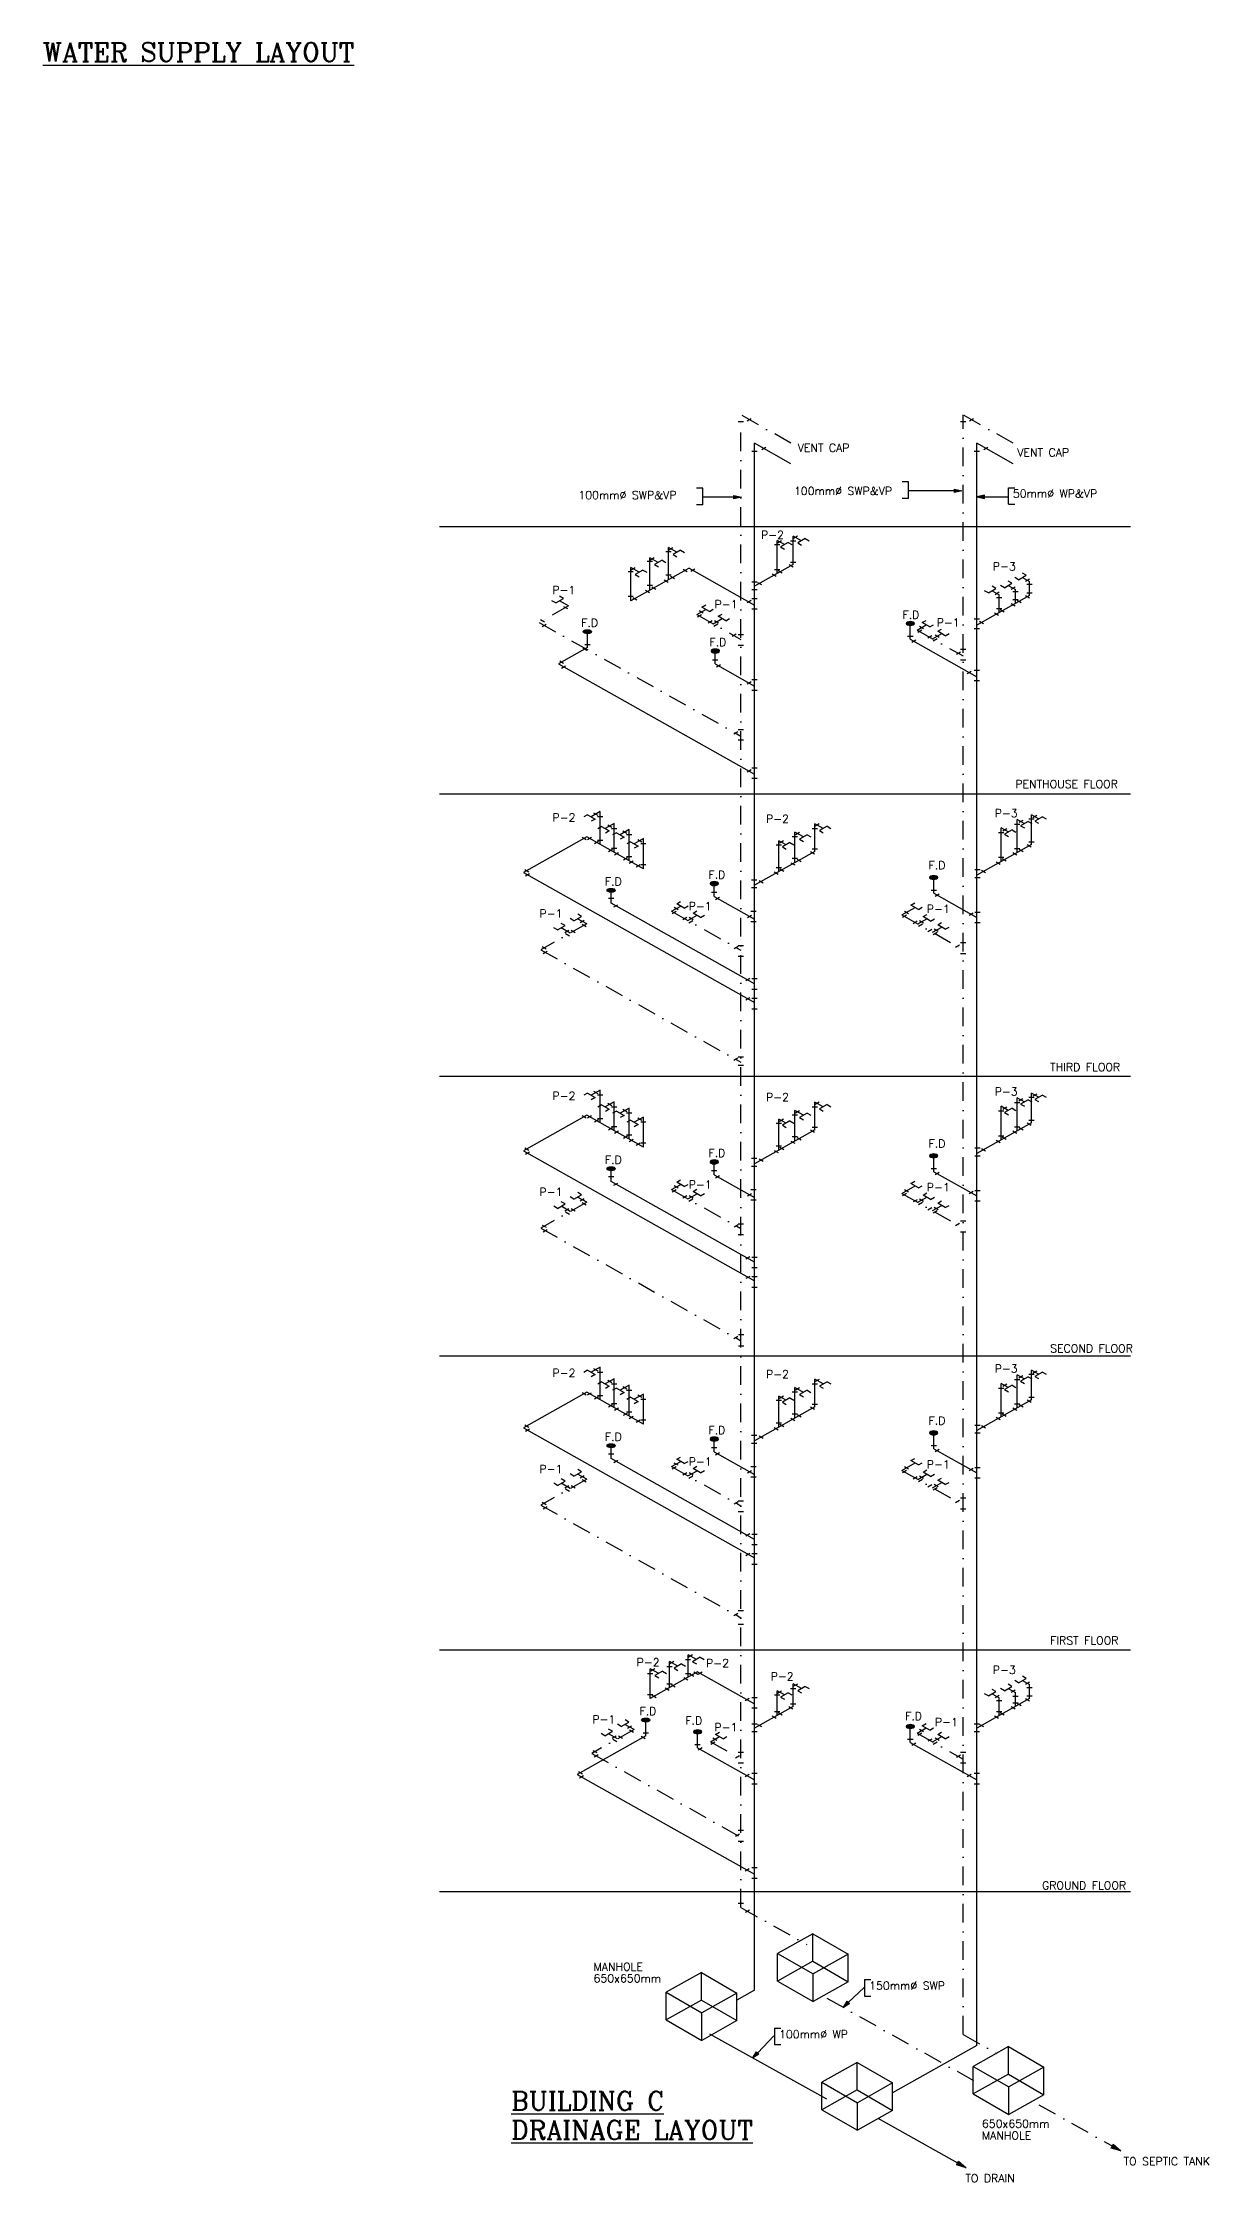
# Model space of a CAD drawing. Extents: x 3065113 to 6433189, y 628544 to 1322066.
# Drawn here: x 3101914 to 3123906, y 642687 to 682797 of the extents above; entities that cross this region are included whole.
import ezdxf

# ---------------------------------------------------------------- set-up
doc = ezdxf.new("R2010")
doc.units = 0
doc.header["$LTSCALE"] = 700
doc.header["$MEASUREMENT"] = 0
doc.linetypes.add('DASHDOT', pattern=[1, 0.5, -0.25, 0, -0.25])
for name, color, linetype in [('DRAINGE', 6, 'CONTINUOUS'), ('W-SUPPLY', 4, 'DASHDOT'), ('WAT-TXT', 8, 'CONTINUOUS')]:
    doc.layers.add(name, color=color, linetype=linetype)
doc.styles.add('ROMANC', font='ROMANC', dxfattribs={"height": 0.2})

msp = doc.modelspace()

# ---------------------------------------------------------------- hatches: boundary and pattern name
at = {"layer": 'DRAINGE'}
h = msp.add_hatch(dxfattribs=at)
h.set_pattern_fill('ANSI32', color=256, scale=70, style=0)
h.set_pattern_definition([(135, (5298738.682, 193627.58), (18.561553, 18.561553), []), (135, (5298726.308, 193627.58), (18.561553, 18.561553), [])])
edge = h.paths.add_edge_path()
edge.add_ellipse((3118173, 671910), major_axis=(-77, 0), ratio=0.473513, start_angle=0, end_angle=360, ccw=False)
h = msp.add_hatch(dxfattribs=at)
h.set_pattern_fill('ANSI32', color=256, scale=70, style=0)
h.set_pattern_definition([(45, (931555.263, 193474.01), (-18.561553, 18.561553), []), (45, (931567.637, 193474.01), (-18.561553, 18.561553), [])])
edge = h.paths.add_edge_path()
edge.add_ellipse((3112121, 671757), major_axis=(77, 0), ratio=0.473513, start_angle=0, end_angle=360)
h = msp.add_hatch(dxfattribs=at)
h.set_pattern_fill('ANSI32', color=256, scale=70, style=0)
h.set_pattern_definition([(135, (5295082.577, 193111.514), (18.561553, 18.561553), []), (135, (5295070.202, 193111.514), (18.561553, 18.561553), [])])
edge = h.paths.add_edge_path()
edge.add_ellipse((3114517, 671394), major_axis=(-77, 0), ratio=0.473513, start_angle=0, end_angle=360, ccw=False)
h = msp.add_hatch(dxfattribs=at)
h.set_pattern_fill('ANSI32', color=256, scale=70, style=0)
h.set_pattern_definition([(135, (5295063.9, 188751.528), (18.561553, 18.561553), []), (135, (5295051.525, 188751.528), (18.561553, 18.561553), [])])
edge = h.paths.add_edge_path()
edge.add_ellipse((3114498, 667034), major_axis=(-77, 0), ratio=0.473513, start_angle=0, end_angle=360, ccw=False)
h = msp.add_hatch(dxfattribs=at)
h.set_pattern_fill('ANSI32', color=256, scale=70, style=0)
h.set_pattern_definition([(135, (5299176.803, 188865.527), (18.561553, 18.561553), []), (135, (5299164.43, 188865.527), (18.561553, 18.561553), [])])
edge = h.paths.add_edge_path()
edge.add_ellipse((3118611, 667148), major_axis=(-77, 0), ratio=0.473513, start_angle=0, end_angle=360, ccw=False)
h = msp.add_hatch(dxfattribs=at)
h.set_pattern_fill('ANSI32', color=256, scale=70, style=0)
h.set_pattern_definition([(45, (931999.478, 188625.137), (-18.561553, 18.561553), []), (45, (932011.852, 188625.137), (-18.561553, 18.561553), [])])
edge = h.paths.add_edge_path()
edge.add_ellipse((3112565, 666908), major_axis=(77, 0), ratio=0.473513, start_angle=0, end_angle=360)
h = msp.add_hatch(dxfattribs=at)
h.set_pattern_fill('ANSI32', color=256, scale=70, style=0)
h.set_pattern_definition([(135, (5295063.9, 183532.74), (18.561553, 18.561553), []), (135, (5295051.525, 183532.74), (18.561553, 18.561553), [])])
edge = h.paths.add_edge_path()
edge.add_ellipse((3114498, 661815), major_axis=(-77, 0), ratio=0.473513, start_angle=0, end_angle=360, ccw=False)
h = msp.add_hatch(dxfattribs=at)
h.set_pattern_fill('ANSI32', color=256, scale=70, style=0)
h.set_pattern_definition([(135, (5299176.803, 183646.74), (18.561553, 18.561553), []), (135, (5299164.43, 183646.74), (18.561553, 18.561553), [])])
edge = h.paths.add_edge_path()
edge.add_ellipse((3118611, 661929), major_axis=(-77, 0), ratio=0.473513, start_angle=0, end_angle=360, ccw=False)
h = msp.add_hatch(dxfattribs=at)
h.set_pattern_fill('ANSI32', color=256, scale=70, style=0)
h.set_pattern_definition([(45, (931999.478, 183406.35), (-18.561553, 18.561553), []), (45, (932011.852, 183406.35), (-18.561553, 18.561553), [])])
edge = h.paths.add_edge_path()
edge.add_ellipse((3112565, 661689), major_axis=(77, 0), ratio=0.473513, start_angle=0, end_angle=360)
h = msp.add_hatch(dxfattribs=at)
h.set_pattern_fill('ANSI32', color=256, scale=70, style=0)
h.set_pattern_definition([(135, (5295063.9, 178338.57), (18.561553, 18.561553), []), (135, (5295051.525, 178338.57), (18.561553, 18.561553), [])])
edge = h.paths.add_edge_path()
edge.add_ellipse((3114498, 656621), major_axis=(-77, 0), ratio=0.473513, start_angle=0, end_angle=360, ccw=False)
h = msp.add_hatch(dxfattribs=at)
h.set_pattern_fill('ANSI32', color=256, scale=70, style=0)
h.set_pattern_definition([(135, (5299176.803, 178452.57), (18.561553, 18.561553), []), (135, (5299164.43, 178452.57), (18.561553, 18.561553), [])])
edge = h.paths.add_edge_path()
edge.add_ellipse((3118611, 656735), major_axis=(-77, 0), ratio=0.473513, start_angle=0, end_angle=360, ccw=False)
h = msp.add_hatch(dxfattribs=at)
h.set_pattern_fill('ANSI32', color=256, scale=70, style=0)
h.set_pattern_definition([(45, (931999.478, 178212.18), (-18.561553, 18.561553), []), (45, (932011.852, 178212.18), (-18.561553, 18.561553), [])])
edge = h.paths.add_edge_path()
edge.add_ellipse((3112565, 656495), major_axis=(77, 0), ratio=0.473513, start_angle=0, end_angle=360)
h = msp.add_hatch(dxfattribs=at)
h.set_pattern_fill('ANSI32', color=256, scale=70, style=0)
h.set_pattern_definition([(45, (932648.46, 173069.523), (-18.561553, 18.561553), []), (45, (932660.834, 173069.523), (-18.561553, 18.561553), [])])
edge = h.paths.add_edge_path()
edge.add_ellipse((3113214, 651352), major_axis=(77, 0), ratio=0.473513, start_angle=0, end_angle=360)
h = msp.add_hatch(dxfattribs=at)
h.set_pattern_fill('ANSI32', color=256, scale=70, style=0)
h.set_pattern_definition([(135, (5294752.464, 172847.357), (18.561553, 18.561553), []), (135, (5294740.09, 172847.357), (18.561553, 18.561553), [])])
edge = h.paths.add_edge_path()
edge.add_ellipse((3114187, 651130), major_axis=(-77, 0), ratio=0.473513, start_angle=0, end_angle=360, ccw=False)
h = msp.add_hatch(dxfattribs=at)
h.set_pattern_fill('ANSI32', color=256, scale=70, style=0)
h.set_pattern_definition([(135, (5298738.682, 172947.405), (18.561553, 18.561553), []), (135, (5298726.308, 172947.405), (18.561553, 18.561553), [])])
edge = h.paths.add_edge_path()
edge.add_ellipse((3118173, 651230), major_axis=(-77, 0), ratio=0.473513, start_angle=0, end_angle=360, ccw=False)

# ---------------------------------------------------------------- linework, layer by layer
for p, q in [((3115205, 675142), (3115304, 675142)), ((3115254, 646285), (3115254, 675289)), ((3115936, 674906), (3115254, 675289)), ((3115387, 675170), (3115462, 675213)), ((3119369, 675142), (3119468, 675142)), ((3119418, 645251), (3119418, 675289)), ((3120100, 674906), (3119418, 675289)), ((3119551, 675170), (3119626, 675213)), ((3115812, 673389), (3115677, 673464)), ((3115677, 672847), (3115677, 673464)), ((3115761, 673460), (3115686, 673417)), ((3115927, 673462), (3116027, 673462)), ((3116134, 673462), (3115977, 673550)), ((3115977, 673015), (3115977, 673550)), ((3116059, 673547), (3115984, 673504)), ((3116205, 673503), (3116063, 673421)), ((3116205, 673503), (3116277, 673461)), ((3113342, 673070), (3113243, 673070)), ((3113450, 673054), (3113292, 673142)), ((3113292, 672536), (3113292, 673142)), ((3113374, 673139), (3113299, 673096)), ((3113520, 673095), (3113379, 673013)), ((3113520, 673095), (3113592, 673053)), ((3113690, 673252), (3113590, 673252)), ((3113797, 673244), (3113640, 673332)), ((3113640, 672731), (3113640, 673332)), ((3113722, 673329), (3113647, 673285)), ((3113868, 673285), (3113726, 673203)), ((3113726, 673203), (3113798, 673161)), ((3113868, 673285), (3113940, 673243)), ((3115627, 673388), (3115727, 673388)), ((3115883, 673430), (3115741, 673348)), ((3115741, 673348), (3115813, 673306)), ((3115883, 673430), (3115955, 673388)), ((3115927, 673061), (3116027, 673061)), ((3116063, 673421), (3116135, 673379)), ((3112981, 672881), (3112882, 672881)), ((3113089, 672869), (3112932, 672958)), ((3112932, 672333), (3112932, 672958)), ((3114025, 672948), (3112932, 672333)), ((3113013, 672954), (3112939, 672911)), ((3113160, 672910), (3113018, 672828)), ((3113018, 672828), (3113090, 672787)), ((3113160, 672910), (3113232, 672869)), ((3113379, 673013), (3113451, 672971)), ((3113558, 672728), (3113633, 672685)), ((3113690, 672815), (3113590, 672815)), ((3113678, 672795), (3113752, 672752)), ((3113916, 672930), (3113991, 672886)), ((3114025, 672948), (3115254, 672256)), ((3114135, 672929), (3114060, 672886)), ((3115205, 672693), (3115304, 672693)), ((3115977, 673015), (3115254, 672608)), ((3115308, 672681), (3115383, 672638)), ((3115586, 672839), (3115660, 672796)), ((3115627, 672923), (3115727, 672923)), ((3115695, 672901), (3115769, 672858)), ((3115899, 673014), (3115974, 672971)), ((3119935, 672581), (3120077, 672663)), ((3120077, 672663), (3120005, 672704)), ((3120203, 672731), (3120131, 672773)), ((3120203, 672731), (3120345, 672813)), ((3120345, 672813), (3120273, 672855)), ((3120274, 672772), (3120408, 672697)), ((3120404, 672742), (3120329, 672699)), ((3120408, 672436), (3120408, 672697)), ((3112981, 672418), (3112882, 672418)), ((3112969, 672397), (3113044, 672353)), ((3113210, 672532), (3113285, 672489)), ((3113342, 672624), (3113243, 672624)), ((3113330, 672600), (3113405, 672556)), ((3115114, 672301), (3115189, 672344)), ((3115304, 672372), (3115204, 672372)), ((3115205, 672545), (3115304, 672545)), ((3120408, 672436), (3119418, 671878)), ((3119636, 672483), (3119564, 672525)), ((3119636, 672483), (3119778, 672565)), ((3119778, 672565), (3119706, 672607)), ((3119707, 672524), (3119841, 672448)), ((3119836, 672494), (3119762, 672450)), ((3119791, 672396), (3119891, 672396)), ((3119841, 672117), (3119841, 672448)), ((3119935, 672581), (3119863, 672622)), ((3120006, 672622), (3120141, 672546)), ((3120136, 672591), (3120062, 672548)), ((3120062, 672285), (3120136, 672242)), ((3120091, 672508), (3120191, 672508)), ((3120091, 672357), (3120191, 672357)), ((3120141, 672285), (3120141, 672546)), ((3120178, 672348), (3120252, 672305)), ((3120329, 672436), (3120404, 672392)), ((3120359, 672644), (3120458, 672644)), ((3120359, 672485), (3120458, 672485)), ((3115304, 672176), (3115204, 672176)), ((3118173, 671613), (3118173, 671874)), ((3119369, 672000), (3119468, 672000)), ((3119472, 671951), (3119547, 671908)), ((3119750, 672109), (3119824, 672066)), ((3119791, 672193), (3119891, 672193)), ((3119859, 672171), (3119933, 672128)), ((3112121, 671459), (3111576, 671153)), ((3112037, 671455), (3112111, 671411)), ((3112071, 671513), (3112171, 671513)), ((3112121, 671459), (3112121, 671720)), ((3118223, 671667), (3118123, 671667)), ((3118173, 671613), (3119418, 670912)), ((3118275, 671598), (3118200, 671555)), ((3119369, 671815), (3119468, 671815)), ((3111576, 671153), (3115254, 669083)), ((3111601, 671209), (3111675, 671166)), ((3111638, 671075), (3111713, 671118)), ((3114566, 671225), (3114467, 671225)), ((3114517, 671151), (3114517, 671358)), ((3114517, 671151), (3115254, 670736)), ((3114538, 671097), (3114613, 671140)), ((3115114, 670781), (3115189, 670824)), ((3115304, 670852), (3115204, 670852)), ((3115304, 670656), (3115204, 670656)), ((3119316, 671012), (3119241, 670969)), ((3119468, 671028), (3119368, 671028)), ((3119468, 670832), (3119368, 670832)), ((3115114, 669127), (3115189, 669170)), ((3115304, 669199), (3115204, 669199)), ((3115304, 669003), (3115204, 669003)), ((3112123, 668324), (3112051, 668283)), ((3112123, 668324), (3112265, 668242)), ((3112361, 668382), (3112190, 668286)), ((3112265, 668242), (3112193, 668201)), ((3112238, 668357), (3112313, 668314)), ((3112311, 668289), (3112410, 668289)), ((3112361, 667767), (3112361, 668382)), ((3120175, 667618), (3120175, 668235)), ((3120309, 668159), (3120175, 668235)), ((3120393, 668246), (3120492, 668246)), ((3120442, 667768), (3120442, 668323)), ((3120577, 668247), (3120442, 668323)), ((3120546, 668307), (3120472, 668264)), ((3120648, 668288), (3120506, 668206)), ((3120648, 668288), (3120720, 668247)), ((3112107, 667910), (3110922, 667243)), ((3112021, 667906), (3112096, 667863)), ((3113169, 667313), (3112107, 667910)), ((3112123, 667859), (3112197, 667902)), ((3112311, 667846), (3112410, 667846)), ((3112387, 668103), (3112315, 668062)), ((3112387, 668103), (3112529, 668022)), ((3112625, 668161), (3112454, 668065)), ((3112529, 668022), (3112457, 667980)), ((3112502, 668136), (3112577, 668093)), ((3112575, 668068), (3112674, 668068)), ((3112666, 667987), (3112594, 667946)), ((3112625, 667619), (3112625, 668161)), ((3112666, 667987), (3112808, 667905)), ((3112904, 668045), (3112734, 667949)), ((3112808, 667905), (3112736, 667864)), ((3112782, 668020), (3112857, 667977)), ((3112855, 667952), (3112954, 667952)), ((3112904, 667461), (3112904, 668045)), ((3113169, 667876), (3112998, 667779)), ((3113066, 667861), (3113141, 667818)), ((3113169, 667313), (3113169, 667876)), ((3115845, 667762), (3115711, 667838)), ((3115711, 667258), (3115711, 667838)), ((3115794, 667834), (3115720, 667791)), ((3115961, 667916), (3116060, 667916)), ((3116168, 667908), (3116011, 667996)), ((3116011, 667427), (3116011, 667996)), ((3116093, 667993), (3116018, 667950)), ((3116239, 667949), (3116097, 667867)), ((3116097, 667867), (3116169, 667825)), ((3116239, 667949), (3116311, 667907)), ((3116334, 668068), (3116433, 668068)), ((3116541, 668067), (3116384, 668156)), ((3116384, 667637), (3116384, 668156)), ((3116466, 668152), (3116391, 668109)), ((3116612, 668108), (3116470, 668026)), ((3116470, 668026), (3116542, 667985)), ((3116612, 668108), (3116684, 668067)), ((3119825, 667989), (3119925, 667989)), ((3119875, 667449), (3119875, 668077)), ((3120009, 668001), (3119875, 668077)), ((3119979, 668061), (3119904, 668017)), ((3120080, 668042), (3119939, 667960)), ((3119939, 667960), (3120010, 667918)), ((3120080, 668042), (3120152, 668000)), ((3120125, 668150), (3120224, 668150)), ((3120279, 668219), (3120204, 668176)), ((3120380, 668200), (3120238, 668118)), ((3120238, 668118), (3120310, 668077)), ((3120380, 668200), (3120452, 668159)), ((3120506, 668206), (3120578, 668165)), ((3112251, 667786), (3112326, 667829)), ((3112517, 667637), (3112591, 667680)), ((3112575, 667697), (3112674, 667697)), ((3112627, 667575), (3112702, 667618)), ((3112800, 667478), (3112875, 667521)), ((3112855, 667540), (3112954, 667540)), ((3112931, 667818), (3112859, 667777)), ((3112904, 667419), (3112979, 667462)), ((3112931, 667818), (3113072, 667736)), ((3113072, 667736), (3113000, 667695)), ((3113119, 667783), (3113218, 667783)), ((3116384, 667637), (3115254, 667001)), ((3115661, 667762), (3115761, 667762)), ((3115916, 667803), (3115775, 667721)), ((3115775, 667721), (3115846, 667680)), ((3115916, 667803), (3115988, 667762)), ((3115961, 667508), (3116060, 667508)), ((3116051, 667492), (3116125, 667449)), ((3116304, 667636), (3116379, 667593)), ((3116334, 667685), (3116433, 667685)), ((3120442, 667768), (3119418, 667192)), ((3119783, 667442), (3119858, 667399)), ((3119825, 667526), (3119925, 667526)), ((3119892, 667503), (3119967, 667460)), ((3120095, 667618), (3120170, 667574)), ((3120125, 667690), (3120224, 667690)), ((3120211, 667681), (3120286, 667638)), ((3120363, 667768), (3120438, 667725)), ((3120393, 667817), (3120492, 667817)), ((3110922, 667243), (3115254, 664805)), ((3110945, 667299), (3111020, 667255)), ((3110960, 667179), (3111035, 667222)), ((3113032, 667347), (3113107, 667390)), ((3113119, 667391), (3113218, 667391)), ((3115198, 667105), (3115297, 667105)), ((3115342, 667093), (3115417, 667050)), ((3115619, 667251), (3115694, 667208)), ((3115661, 667335), (3115761, 667335)), ((3115728, 667312), (3115803, 667269)), ((3115933, 667425), (3116007, 667382)), ((3118611, 666851), (3118611, 667112)), ((3119380, 667296), (3119479, 667296)), ((3119380, 667148), (3119479, 667148)), ((3119506, 667284), (3119581, 667241)), ((3112516, 666758), (3112615, 666758)), ((3112565, 666665), (3112565, 666871)), ((3115254, 665152), (3112565, 666665)), ((3112613, 666595), (3112688, 666638)), ((3114548, 666865), (3114448, 666865)), ((3114498, 666791), (3114498, 666998)), ((3114498, 666791), (3115254, 666366)), ((3114519, 666737), (3114594, 666780)), ((3115198, 666957), (3115297, 666957)), ((3118661, 666905), (3118561, 666905)), ((3118611, 666851), (3119418, 666397)), ((3118713, 666836), (3118638, 666793)), ((3115121, 666398), (3115196, 666441)), ((3115285, 666512), (3115186, 666512)), ((3115285, 666316), (3115186, 666316)), ((3119350, 666478), (3119275, 666435)), ((3119482, 666494), (3119382, 666494)), ((3119482, 666298), (3119382, 666298)), ((3115162, 665256), (3115088, 665213)), ((3115304, 665245), (3115204, 665245)), ((3115304, 665049), (3115204, 665049)), ((3115162, 664889), (3115088, 664846)), ((3115304, 664878), (3115204, 664878)), ((3115304, 664682), (3115204, 664682)), ((3112123, 663106), (3112051, 663064)), ((3112123, 663106), (3112265, 663024)), ((3112361, 663163), (3112190, 663067)), ((3112265, 663024), (3112193, 662982)), ((3112238, 663139), (3112313, 663095)), ((3112311, 663071), (3112410, 663071)), ((3112361, 662549), (3112361, 663163)), ((3120393, 663027), (3120492, 663027)), ((3120442, 662549), (3120442, 663104)), ((3120577, 663028), (3120442, 663104)), ((3120546, 663088), (3120472, 663045)), ((3120648, 663069), (3120506, 662987)), ((3120648, 663069), (3120720, 663028)), ((3112107, 662691), (3110922, 662024)), ((3112021, 662687), (3112096, 662644)), ((3113169, 662094), (3112107, 662691)), ((3112123, 662640), (3112197, 662683)), ((3112311, 662627), (3112410, 662627)), ((3112387, 662885), (3112315, 662843)), ((3112387, 662885), (3112529, 662803)), ((3112625, 662942), (3112454, 662846)), ((3112529, 662803), (3112457, 662761)), ((3112502, 662918), (3112577, 662874)), ((3112575, 662850), (3112674, 662850)), ((3112666, 662769), (3112594, 662727)), ((3112625, 662400), (3112625, 662942)), ((3112666, 662769), (3112808, 662687)), ((3112904, 662826), (3112734, 662730)), ((3112808, 662687), (3112736, 662645)), ((3112782, 662802), (3112857, 662758)), ((3112855, 662734), (3112954, 662734)), ((3112904, 662243), (3112904, 662826)), ((3113169, 662657), (3112998, 662561)), ((3113066, 662642), (3113141, 662599)), ((3113169, 662094), (3113169, 662657)), ((3115845, 662543), (3115711, 662619)), ((3115711, 662039), (3115711, 662619)), ((3115961, 662698), (3116060, 662698)), ((3116168, 662689), (3116011, 662778)), ((3116011, 662208), (3116011, 662778)), ((3116093, 662774), (3116018, 662731)), ((3116239, 662730), (3116097, 662648)), ((3116097, 662648), (3116169, 662607)), ((3116239, 662730), (3116311, 662689)), ((3116334, 662849), (3116433, 662849)), ((3116541, 662849), (3116384, 662937)), ((3116384, 662418), (3116384, 662937)), ((3116466, 662934), (3116391, 662891)), ((3116612, 662890), (3116470, 662808)), ((3116470, 662808), (3116542, 662766)), ((3116612, 662890), (3116684, 662848)), ((3119825, 662770), (3119925, 662770)), ((3119875, 662230), (3119875, 662858)), ((3120009, 662782), (3119875, 662858)), ((3119979, 662842), (3119904, 662799)), ((3120080, 662823), (3119939, 662741)), ((3119939, 662741), (3120010, 662699)), ((3120080, 662823), (3120152, 662781)), ((3120125, 662931), (3120224, 662931)), ((3120175, 662399), (3120175, 663016)), ((3120309, 662941), (3120175, 663016)), ((3120279, 663000), (3120204, 662957)), ((3120380, 662982), (3120238, 662900)), ((3120238, 662900), (3120310, 662858)), ((3120380, 662982), (3120452, 662940)), ((3120506, 662987), (3120578, 662946)), ((3112251, 662567), (3112326, 662611)), ((3112517, 662418), (3112591, 662461)), ((3112575, 662479), (3112674, 662479)), ((3112627, 662356), (3112702, 662399)), ((3112800, 662259), (3112875, 662302)), ((3112855, 662321), (3112954, 662321)), ((3112931, 662599), (3112859, 662558)), ((3112904, 662200), (3112979, 662243)), ((3112931, 662599), (3113072, 662517)), ((3113072, 662517), (3113000, 662476)), ((3113119, 662564), (3113218, 662564)), ((3116384, 662418), (3115254, 661782)), ((3115661, 662543), (3115761, 662543)), ((3115794, 662615), (3115720, 662572)), ((3115916, 662584), (3115775, 662503)), ((3115775, 662503), (3115846, 662461)), ((3115916, 662584), (3115988, 662543)), ((3115961, 662289), (3116060, 662289)), ((3116051, 662273), (3116125, 662230)), ((3116304, 662418), (3116379, 662375)), ((3116334, 662467), (3116433, 662467)), ((3120442, 662549), (3119418, 661973)), ((3119783, 662223), (3119858, 662180)), ((3119825, 662307), (3119925, 662307)), ((3119892, 662284), (3119967, 662241)), ((3120095, 662399), (3120170, 662356)), ((3120125, 662471), (3120224, 662471)), ((3120211, 662462), (3120286, 662419)), ((3120363, 662549), (3120438, 662506)), ((3120393, 662598), (3120492, 662598)), ((3110922, 662024), (3115254, 659586)), ((3110945, 662080), (3111020, 662037)), ((3110960, 661960), (3111035, 662003)), ((3113032, 662128), (3113107, 662171)), ((3113119, 662172), (3113218, 662172)), ((3115198, 661886), (3115297, 661886)), ((3115342, 661874), (3115417, 661831)), ((3115619, 662032), (3115694, 661989)), ((3115661, 662116), (3115761, 662116)), ((3115728, 662093), (3115803, 662050)), ((3115933, 662207), (3116007, 662164)), ((3118611, 661632), (3118611, 661893)), ((3119380, 662077), (3119479, 662077)), ((3119380, 661929), (3119479, 661929)), ((3119506, 662065), (3119581, 662022)), ((3112516, 661540), (3112615, 661540)), ((3112565, 661446), (3112565, 661653)), ((3115254, 659933), (3112565, 661446)), ((3112613, 661377), (3112688, 661420)), ((3114548, 661646), (3114448, 661646)), ((3114498, 661572), (3114498, 661779)), ((3114498, 661572), (3115254, 661147)), ((3114519, 661518), (3114594, 661561)), ((3115198, 661738), (3115297, 661738)), ((3118661, 661686), (3118561, 661686)), ((3118611, 661632), (3119418, 661178)), ((3118713, 661618), (3118638, 661574)), ((3115121, 661179), (3115196, 661222)), ((3115285, 661294), (3115186, 661294)), ((3115285, 661098), (3115186, 661098)), ((3119350, 661259), (3119275, 661216)), ((3119482, 661275), (3119382, 661275)), ((3119482, 661079), (3119382, 661079)), ((3115162, 660037), (3115088, 659994)), ((3115304, 660026), (3115204, 660026)), ((3115304, 659830), (3115204, 659830)), ((3115162, 659670), (3115088, 659627)), ((3115304, 659659), (3115204, 659659)), ((3115304, 659463), (3115204, 659463)), ((3112123, 657911), (3112051, 657870)), ((3112123, 657911), (3112265, 657830)), ((3112361, 657969), (3112190, 657873)), ((3112265, 657830), (3112193, 657788)), ((3112238, 657944), (3112313, 657901)), ((3112311, 657876), (3112410, 657876)), ((3112361, 657354), (3112361, 657969)), ((3120175, 657205), (3120175, 657822)), ((3120309, 657746), (3120175, 657822)), ((3120279, 657806), (3120204, 657763)), ((3120393, 657833), (3120492, 657833)), ((3120442, 657355), (3120442, 657910)), ((3120577, 657834), (3120442, 657910)), ((3120546, 657894), (3120472, 657851)), ((3120648, 657875), (3120506, 657793)), ((3120648, 657875), (3120720, 657834)), ((3112107, 657497), (3110922, 656830)), ((3112021, 657493), (3112096, 657450)), ((3113169, 656900), (3112107, 657497)), ((3112123, 657446), (3112197, 657489)), ((3112251, 657373), (3112326, 657416)), ((3112311, 657433), (3112410, 657433)), ((3112387, 657690), (3112315, 657649)), ((3112387, 657690), (3112529, 657609)), ((3112625, 657748), (3112454, 657652)), ((3112529, 657609), (3112457, 657567)), ((3112502, 657723), (3112577, 657680)), ((3112575, 657655), (3112674, 657655)), ((3112666, 657574), (3112594, 657533)), ((3112625, 657206), (3112625, 657748)), ((3112666, 657574), (3112808, 657492)), ((3112904, 657632), (3112734, 657536)), ((3112808, 657492), (3112736, 657451)), ((3112782, 657607), (3112857, 657564)), ((3112855, 657539), (3112954, 657539)), ((3112931, 657405), (3112859, 657364)), ((3112904, 657048), (3112904, 657632)), ((3112931, 657405), (3113072, 657323)), ((3113169, 657463), (3112998, 657366)), ((3113066, 657448), (3113141, 657405)), ((3113169, 656900), (3113169, 657463)), ((3115845, 657349), (3115711, 657425)), ((3115711, 656845), (3115711, 657425)), ((3115794, 657421), (3115720, 657378)), ((3115961, 657503), (3116060, 657503)), ((3116168, 657495), (3116011, 657583)), ((3116011, 657014), (3116011, 657583)), ((3116093, 657580), (3116018, 657537)), ((3116239, 657536), (3116097, 657454)), ((3116097, 657454), (3116169, 657412)), ((3116239, 657536), (3116311, 657494)), ((3116334, 657655), (3116433, 657655)), ((3116541, 657654), (3116384, 657743)), ((3116384, 657224), (3116384, 657743)), ((3116466, 657739), (3116391, 657696)), ((3116612, 657695), (3116470, 657614)), ((3116470, 657614), (3116542, 657572)), ((3116612, 657695), (3116684, 657654)), ((3119825, 657576), (3119925, 657576)), ((3119875, 657036), (3119875, 657664)), ((3120009, 657588), (3119875, 657664)), ((3119979, 657648), (3119904, 657604)), ((3120080, 657629), (3119939, 657547)), ((3119939, 657547), (3120010, 657505)), ((3120080, 657629), (3120152, 657587)), ((3120125, 657737), (3120224, 657737)), ((3120380, 657787), (3120238, 657705)), ((3120238, 657705), (3120310, 657664)), ((3120380, 657787), (3120452, 657746)), ((3120393, 657404), (3120492, 657404)), ((3120506, 657793), (3120578, 657752)), ((3112517, 657224), (3112591, 657267)), ((3112575, 657284), (3112674, 657284)), ((3112627, 657162), (3112702, 657205)), ((3112800, 657065), (3112875, 657108)), ((3112855, 657127), (3112954, 657127)), ((3112904, 657006), (3112979, 657049)), ((3113072, 657323), (3113000, 657282)), ((3113119, 657370), (3113218, 657370)), ((3116384, 657224), (3115254, 656588)), ((3115661, 657349), (3115761, 657349)), ((3115916, 657390), (3115775, 657308)), ((3115775, 657308), (3115846, 657267)), ((3115916, 657390), (3115988, 657349)), ((3115933, 657012), (3116007, 656969)), ((3115961, 657095), (3116060, 657095)), ((3116051, 657079), (3116125, 657036)), ((3116304, 657224), (3116379, 657180)), ((3116334, 657273), (3116433, 657273)), ((3120442, 657355), (3119418, 656779)), ((3119783, 657029), (3119858, 656986)), ((3119825, 657113), (3119925, 657113)), ((3119892, 657090), (3119967, 657047)), ((3120095, 657205), (3120170, 657161)), ((3120125, 657277), (3120224, 657277)), ((3120211, 657268), (3120286, 657225)), ((3120363, 657355), (3120438, 657312)), ((3110922, 656830), (3115254, 654392)), ((3110945, 656886), (3111020, 656842)), ((3110960, 656766), (3111035, 656809)), ((3113032, 656934), (3113107, 656977)), ((3113119, 656978), (3113218, 656978)), ((3115198, 656692), (3115297, 656692)), ((3115342, 656680), (3115417, 656637)), ((3115619, 656838), (3115694, 656795)), ((3115661, 656922), (3115761, 656922)), ((3115728, 656899), (3115803, 656856)), ((3118611, 656438), (3118611, 656699)), ((3119380, 656883), (3119479, 656883)), ((3119380, 656735), (3119479, 656735)), ((3119506, 656871), (3119581, 656828)), ((3112516, 656345), (3112615, 656345)), ((3112565, 656252), (3112565, 656458)), ((3115254, 654739), (3112565, 656252)), ((3112613, 656182), (3112688, 656226)), ((3114548, 656452), (3114448, 656452)), ((3114498, 656378), (3114498, 656585)), ((3114498, 656378), (3115254, 655953)), ((3114519, 656324), (3114594, 656367)), ((3115198, 656544), (3115297, 656544)), ((3118661, 656492), (3118561, 656492)), ((3118611, 656438), (3119418, 655984)), ((3118713, 656423), (3118638, 656380)), ((3115121, 655985), (3115196, 656028)), ((3115285, 656099), (3115186, 656099)), ((3115285, 655903), (3115186, 655903)), ((3119350, 656065), (3119275, 656022)), ((3119482, 656081), (3119382, 656081)), ((3119482, 655885), (3119382, 655885)), ((3115162, 654843), (3115088, 654800)), ((3115304, 654832), (3115204, 654832)), ((3115304, 654636), (3115204, 654636)), ((3115162, 654476), (3115088, 654433)), ((3115304, 654465), (3115204, 654465)), ((3115304, 654269), (3115204, 654269)), ((3113250, 652225), (3113350, 652225)), ((3113457, 652225), (3113300, 652313)), ((3113300, 651755), (3113300, 652313)), ((3114187, 652254), (3113300, 651755)), ((3113382, 652310), (3113307, 652267)), ((3113528, 652266), (3113386, 652184)), ((3113528, 652266), (3113600, 652224)), ((3113608, 652355), (3113708, 652355)), ((3113815, 652363), (3113658, 652452)), ((3113658, 651956), (3113658, 652452)), ((3113740, 652448), (3113665, 652405)), ((3113886, 652404), (3113744, 652322)), ((3113744, 652322), (3113816, 652281)), ((3113886, 652404), (3113958, 652363)), ((3113957, 652488), (3114056, 652488)), ((3113957, 652225), (3114056, 652225)), ((3114164, 652487), (3114007, 652576)), ((3114007, 652152), (3114007, 652576)), ((3114088, 652572), (3114014, 652529)), ((3114042, 652215), (3114117, 652172)), ((3114235, 652528), (3114093, 652446)), ((3114093, 652446), (3114165, 652405)), ((3114116, 652257), (3114191, 652214)), ((3114187, 652254), (3115254, 651653)), ((3114274, 652247), (3114199, 652204)), ((3114235, 652528), (3114307, 652487)), ((3113250, 651828), (3113350, 651828)), ((3113336, 651817), (3113410, 651774)), ((3113386, 652184), (3113458, 652142)), ((3113577, 651953), (3113652, 651910)), ((3113608, 652029), (3113708, 652029)), ((3113694, 652019), (3113768, 651976)), ((3113926, 652150), (3114001, 652107)), ((3115627, 651823), (3115727, 651823)), ((3115812, 651823), (3115677, 651899)), ((3115677, 651436), (3115677, 651899)), ((3115761, 651894), (3115686, 651851)), ((3115883, 651864), (3115741, 651782)), ((3115883, 651864), (3115955, 651822)), ((3115927, 651943), (3116027, 651943)), ((3116134, 651942), (3115977, 652031)), ((3115977, 651605), (3115977, 652031)), ((3116059, 652027), (3115984, 651984)), ((3116205, 651983), (3116063, 651901)), ((3116063, 651901), (3116135, 651860)), ((3116205, 651983), (3116277, 651942)), ((3119636, 651803), (3119564, 651844)), ((3119636, 651803), (3119778, 651885)), ((3119778, 651885), (3119706, 651926)), ((3119707, 651844), (3119841, 651768)), ((3119836, 651813), (3119762, 651770)), ((3119935, 651901), (3119863, 651942)), ((3119935, 651901), (3120077, 651983)), ((3120077, 651983), (3120005, 652024)), ((3120006, 651942), (3120141, 651866)), ((3120136, 651911), (3120062, 651868)), ((3120091, 651801), (3120191, 651801)), ((3120203, 652051), (3120131, 652093)), ((3120141, 651605), (3120141, 651866)), ((3120203, 652051), (3120345, 652133)), ((3120345, 652133), (3120273, 652175)), ((3120274, 652092), (3120408, 652016)), ((3120404, 652062), (3120329, 652018)), ((3120359, 651963), (3120458, 651963)), ((3120359, 651804), (3120458, 651804)), ((3120408, 651756), (3120408, 652016)), ((3115152, 651753), (3115077, 651710)), ((3115304, 651769), (3115204, 651769)), ((3115304, 651573), (3115204, 651573)), ((3115977, 651605), (3115254, 651198)), ((3115586, 651429), (3115660, 651386)), ((3115627, 651513), (3115727, 651513)), ((3115695, 651491), (3115769, 651447)), ((3115741, 651782), (3115813, 651740)), ((3115898, 651605), (3115972, 651562)), ((3115927, 651654), (3116027, 651654)), ((3120408, 651756), (3119418, 651198)), ((3119750, 651429), (3119824, 651386)), ((3119791, 651716), (3119891, 651716)), ((3119791, 651513), (3119891, 651513)), ((3119841, 651436), (3119841, 651768)), ((3119859, 651491), (3119933, 651447)), ((3120062, 651605), (3120136, 651562)), ((3120091, 651677), (3120191, 651677)), ((3120178, 651668), (3120252, 651625)), ((3120329, 651755), (3120404, 651712)), ((3113214, 651055), (3111930, 650332)), ((3113130, 651050), (3113205, 651007)), ((3113165, 651109), (3113264, 651109)), ((3113214, 651055), (3113214, 651316)), ((3114187, 650833), (3114187, 651094)), ((3115205, 651283), (3115304, 651283)), ((3115205, 651135), (3115304, 651135)), ((3115308, 651271), (3115383, 651228)), ((3118223, 650987), (3118123, 650987)), ((3118173, 650933), (3118173, 651194)), ((3119369, 651283), (3119468, 651283)), ((3119369, 651135), (3119468, 651135)), ((3119472, 651271), (3119547, 651228)), ((3114236, 650887), (3114137, 650887)), ((3114187, 650833), (3115254, 650232)), ((3114271, 650828), (3114196, 650785)), ((3118173, 650933), (3119418, 650232)), ((3118275, 650918), (3118200, 650875)), ((3111930, 650332), (3115254, 648462)), ((3111956, 650389), (3112030, 650346)), ((3111970, 650267), (3112045, 650311)), ((3115152, 650332), (3115077, 650289)), ((3115304, 650348), (3115204, 650348)), ((3119316, 650332), (3119241, 650289)), ((3119468, 650348), (3119368, 650348)), ((3115304, 650152), (3115204, 650152)), ((3119468, 650152), (3119368, 650152)), ((3115304, 648578), (3115204, 648578)), ((3115152, 648562), (3115077, 648519)), ((3115304, 648382), (3115204, 648382)), ((3115254, 646285), (3114923, 646098)), ((3116610, 644243), (3114417, 645462)), ((3119418, 645251), (3117840, 644363)), ((3119218, 642956), (3117573, 643881))]:
    msp.add_line(p, q, dxfattribs=at)
msp.add_lwpolyline([(3119218, 642956), (3119039, 643010), (3119078, 643080)], close=True, dxfattribs=at)
at = {"layer": 'DRAINGE', "extrusion": (0, 0, -1)}
for centre in [(3118173, 671910), (3114517, 671394), (3114498, 667034), (3118611, 667148), (3114498, 661815), (3118611, 661929), (3114498, 656621), (3118611, 656735), (3114187, 651130), (3118173, 651230)]:
    msp.add_ellipse(centre, major_axis=(-77, 0), ratio=0.473513, dxfattribs=at)
at = {"layer": 'DRAINGE'}
for centre in [(3112121, 671757), (3112565, 666908), (3112565, 661689), (3112565, 656495), (3113214, 651352)]:
    msp.add_ellipse(centre, major_axis=(77, 0), ratio=0.473513, dxfattribs=at)
msp.add_solid([(3119039, 643010), (3119078, 643080), (3119218, 642956)], dxfattribs=at)
at = {"layer": 'W-SUPPLY', "color": 3}
for p, q in [((3114949, 675698), (3115048, 675698)), ((3114998, 647837), (3114998, 675819)), ((3115936, 675292), (3114998, 675819)), ((3115116, 675709), (3115191, 675752)), ((3119113, 675698), (3119212, 675698)), ((3119162, 645455), (3119162, 675819)), ((3120100, 675292), (3119162, 675819)), ((3119280, 675709), (3119355, 675752)), ((3111529, 672296), (3111457, 672337)), ((3111529, 672296), (3111671, 672378)), ((3111767, 672238), (3111596, 672334)), ((3111671, 672378), (3111599, 672419)), ((3114266, 672217), (3114338, 672259)), ((3111767, 672238), (3111215, 671928)), ((3111215, 671928), (3114998, 669799)), ((3111241, 671985), (3111316, 671942)), ((3111275, 671852), (3111349, 671895)), ((3111675, 672231), (3111750, 672188)), ((3114170, 672078), (3114341, 672174)), ((3114170, 672078), (3114998, 671611)), ((3114256, 672073), (3114181, 672030)), ((3114292, 672102), (3114218, 672145)), ((3114408, 672135), (3114266, 672217)), ((3114459, 671959), (3114384, 671916)), ((3114408, 672135), (3114480, 672177)), ((3114476, 671905), (3114647, 672001)), ((3114568, 671898), (3114493, 671855)), ((3114576, 671917), (3114502, 671960)), ((3114572, 672044), (3114644, 672086)), ((3114714, 671962), (3114572, 672044)), ((3114714, 671962), (3114786, 672004)), ((3118299, 671787), (3118470, 671883)), ((3118422, 671811), (3118347, 671854)), ((3118396, 671926), (3118467, 671968)), ((3118537, 671844), (3118396, 671926)), ((3118537, 671844), (3118609, 671886)), ((3114906, 671708), (3114831, 671664)), ((3115047, 671696), (3114948, 671696)), ((3115047, 671500), (3114948, 671500)), ((3118299, 671787), (3119162, 671301)), ((3118386, 671783), (3118311, 671740)), ((3118576, 671676), (3118501, 671633)), ((3118590, 671623), (3118761, 671720)), ((3118676, 671619), (3118601, 671576)), ((3118712, 671648), (3118638, 671691)), ((3118686, 671763), (3118758, 671804)), ((3118828, 671681), (3118686, 671763)), ((3118828, 671681), (3118900, 671723)), ((3119112, 671372), (3119038, 671329)), ((3119212, 671425), (3119112, 671425)), ((3119212, 671220), (3119112, 671220)), ((3114940, 669876), (3114865, 669833)), ((3115048, 669917), (3114948, 669917)), ((3115048, 669721), (3114948, 669721)), ((3113794, 666654), (3113866, 666696)), ((3113936, 666573), (3113794, 666654)), ((3118183, 666629), (3118255, 666671)), ((3118325, 666547), (3118183, 666629)), ((3112107, 666279), (3111246, 665794)), ((3111562, 666164), (3111704, 666246)), ((3111704, 666246), (3111632, 666287)), ((3111869, 666336), (3111797, 666378)), ((3111869, 666336), (3112011, 666418)), ((3112107, 666279), (3111936, 666375)), ((3112011, 666418), (3111939, 666460)), ((3111985, 666304), (3112059, 666347)), ((3112021, 666275), (3112096, 666232)), ((3113698, 666515), (3113869, 666611)), ((3113698, 666515), (3114998, 665783)), ((3113784, 666511), (3113709, 666468)), ((3113820, 666540), (3113746, 666583)), ((3113987, 666397), (3113912, 666354)), ((3113936, 666573), (3114008, 666614)), ((3114005, 666342), (3114176, 666439)), ((3114096, 666335), (3114021, 666292)), ((3114105, 666354), (3114030, 666397)), ((3114101, 666482), (3114173, 666523)), ((3114243, 666400), (3114101, 666482)), ((3114243, 666400), (3114315, 666441)), ((3118014, 666445), (3118261, 666584)), ((3118014, 666445), (3119162, 665798)), ((3118100, 666440), (3118025, 666397)), ((3118136, 666469), (3118061, 666512)), ((3118301, 666326), (3118226, 666282)), ((3118312, 666277), (3118483, 666373)), ((3118398, 666273), (3118323, 666230)), ((3118325, 666547), (3118397, 666589)), ((3118420, 666293), (3118345, 666336)), ((3118412, 666414), (3118484, 666456)), ((3118554, 666332), (3118412, 666414)), ((3118554, 666332), (3118625, 666374)), ((3118686, 666260), (3118758, 666301)), ((3118828, 666178), (3118686, 666260)), ((3111271, 665851), (3111345, 665808)), ((3111562, 666164), (3111490, 666205)), ((3111800, 666106), (3111629, 666203)), ((3111700, 666118), (3111775, 666161)), ((3111709, 666099), (3111784, 666056)), ((3111818, 666161), (3111893, 666118)), ((3114945, 665856), (3114870, 665813)), ((3115048, 665865), (3114948, 665865)), ((3118576, 666173), (3118501, 666130)), ((3118590, 666120), (3118761, 666217)), ((3118676, 666116), (3118601, 666073)), ((3118695, 666137), (3118620, 666180)), ((3118828, 666178), (3118900, 666219)), ((3119096, 665878), (3119022, 665835)), ((3119212, 665922), (3119112, 665922)), ((3111246, 665794), (3114998, 663683)), ((3111293, 665725), (3111368, 665768)), ((3115048, 665669), (3114948, 665669)), ((3119212, 665717), (3119112, 665717)), ((3114940, 663760), (3114865, 663717)), ((3115045, 663778), (3114946, 663778)), ((3115045, 663621), (3114946, 663621)), ((3113794, 661436), (3113866, 661477)), ((3113936, 661354), (3113794, 661436)), ((3118183, 661410), (3118255, 661452)), ((3112107, 661060), (3111246, 660576)), ((3111562, 660945), (3111704, 661027)), ((3111704, 661027), (3111632, 661069)), ((3111869, 661118), (3111797, 661159)), ((3111869, 661118), (3112011, 661200)), ((3112107, 661060), (3111936, 661156)), ((3112011, 661200), (3111939, 661241)), ((3111985, 661085), (3112059, 661128)), ((3112021, 661056), (3112096, 661013)), ((3113698, 661296), (3113869, 661392)), ((3113698, 661296), (3114998, 660565)), ((3113784, 661292), (3113709, 661249)), ((3113820, 661321), (3113746, 661364)), ((3113987, 661178), (3113912, 661135)), ((3113936, 661354), (3114008, 661395)), ((3114005, 661124), (3114176, 661220)), ((3114096, 661117), (3114021, 661073)), ((3114105, 661135), (3114030, 661179)), ((3114101, 661263), (3114173, 661305)), ((3114243, 661181), (3114101, 661263)), ((3114243, 661181), (3114315, 661223)), ((3118014, 661226), (3118261, 661365)), ((3118014, 661226), (3119162, 660579)), ((3118100, 661222), (3118025, 661179)), ((3118136, 661250), (3118061, 661293)), ((3118325, 661329), (3118183, 661410)), ((3118301, 661107), (3118226, 661064)), ((3118312, 661058), (3118483, 661154)), ((3118398, 661054), (3118323, 661011)), ((3118325, 661329), (3118397, 661370)), ((3118420, 661075), (3118345, 661118)), ((3118412, 661195), (3118484, 661237)), ((3118554, 661113), (3118412, 661195)), ((3118554, 661113), (3118625, 661155)), ((3118686, 661041), (3118758, 661083)), ((3118828, 660959), (3118686, 661041)), ((3111271, 660632), (3111345, 660589)), ((3111562, 660945), (3111490, 660987)), ((3111800, 660888), (3111629, 660984)), ((3111700, 660899), (3111775, 660942)), ((3111709, 660881), (3111784, 660837)), ((3111818, 660942), (3111893, 660899)), ((3114945, 660637), (3114870, 660594)), ((3115048, 660646), (3114948, 660646)), ((3118576, 660954), (3118501, 660911)), ((3118590, 660902), (3118761, 660998)), ((3118676, 660897), (3118601, 660854)), ((3118695, 660918), (3118620, 660961)), ((3118828, 660959), (3118900, 661001)), ((3119096, 660659), (3119022, 660616)), ((3119212, 660703), (3119112, 660703)), ((3111246, 660576), (3114998, 658464)), ((3111293, 660506), (3111368, 660550)), ((3115048, 660450), (3114948, 660450)), ((3119212, 660498), (3119112, 660498)), ((3114940, 658541), (3114865, 658498)), ((3115051, 658572), (3114952, 658572)), ((3115051, 658358), (3114952, 658358)), ((3113794, 656241), (3113866, 656283)), ((3113936, 656160), (3113794, 656241)), ((3113936, 656160), (3114008, 656201)), ((3118183, 656216), (3118255, 656258)), ((3118325, 656134), (3118183, 656216)), ((3112107, 655866), (3111246, 655381)), ((3111562, 655751), (3111704, 655833)), ((3111704, 655833), (3111632, 655874)), ((3111869, 655924), (3111797, 655965)), ((3111869, 655924), (3112011, 656005)), ((3112107, 655866), (3111936, 655962)), ((3112011, 656005), (3111939, 656047)), ((3111985, 655891), (3112059, 655934)), ((3112021, 655862), (3112096, 655819)), ((3113698, 656102), (3113869, 656198)), ((3113698, 656102), (3114998, 655370)), ((3113784, 656098), (3113709, 656055)), ((3113820, 656127), (3113746, 656170)), ((3113987, 655984), (3113912, 655941)), ((3114005, 655929), (3114176, 656026)), ((3114096, 655922), (3114021, 655879)), ((3114105, 655941), (3114030, 655984)), ((3114101, 656069), (3114173, 656110)), ((3114243, 655987), (3114101, 656069)), ((3114243, 655987), (3114315, 656028)), ((3118014, 656032), (3118261, 656171)), ((3118014, 656032), (3119162, 655385)), ((3118100, 656027), (3118025, 655984)), ((3118136, 656056), (3118061, 656099)), ((3118301, 655913), (3118226, 655869)), ((3118312, 655864), (3118483, 655960)), ((3118398, 655860), (3118323, 655817)), ((3118325, 656134), (3118397, 656176)), ((3118420, 655880), (3118345, 655924)), ((3118412, 656001), (3118484, 656043)), ((3118554, 655919), (3118412, 656001)), ((3118554, 655919), (3118625, 655961)), ((3118590, 655707), (3118761, 655804)), ((3118686, 655847), (3118758, 655888)), ((3118828, 655765), (3118686, 655847)), ((3118828, 655765), (3118900, 655806)), ((3111271, 655438), (3111345, 655395)), ((3111562, 655751), (3111490, 655792)), ((3111800, 655693), (3111629, 655790)), ((3111700, 655705), (3111775, 655748)), ((3111709, 655686), (3111784, 655643)), ((3111818, 655748), (3111893, 655705)), ((3114945, 655443), (3114870, 655400)), ((3115048, 655452), (3114948, 655452)), ((3118576, 655760), (3118501, 655717)), ((3118676, 655703), (3118601, 655660)), ((3118695, 655724), (3118620, 655767)), ((3119096, 655465), (3119022, 655422)), ((3119212, 655509), (3119112, 655509)), ((3111246, 655381), (3114998, 653270)), ((3111293, 655312), (3111368, 655355)), ((3115048, 655256), (3114948, 655256)), ((3119212, 655304), (3119112, 655304)), ((3115049, 653401), (3114949, 653401)), ((3114940, 653347), (3114865, 653304)), ((3115049, 653140), (3114949, 653140)), ((3112994, 651173), (3112202, 650727)), ((3112449, 651058), (3112377, 651099)), ((3112449, 651058), (3112591, 651140)), ((3112687, 651000), (3112516, 651096)), ((3112591, 651140), (3112519, 651181)), ((3112587, 651012), (3112662, 651055)), ((3112596, 650993), (3112670, 650950)), ((3112756, 651230), (3112684, 651272)), ((3112705, 651055), (3112779, 651011)), ((3112756, 651230), (3112898, 651312)), ((3112994, 651173), (3112823, 651269)), ((3112898, 651312), (3112826, 651354)), ((3112871, 651197), (3112946, 651241)), ((3112908, 651169), (3112982, 651126)), ((3114426, 650943), (3114597, 651040)), ((3114548, 650968), (3114474, 651011)), ((3114522, 651083), (3114594, 651124)), ((3114664, 651001), (3114522, 651083)), ((3114664, 651001), (3114736, 651042)), ((3118299, 651107), (3118470, 651203)), ((3118299, 651107), (3119162, 650621)), ((3118386, 651103), (3118311, 651059)), ((3118422, 651131), (3118347, 651174)), ((3118396, 651246), (3118467, 651288)), ((3118537, 651164), (3118396, 651246)), ((3118576, 650996), (3118501, 650953)), ((3118537, 651164), (3118609, 651206)), ((3118590, 650943), (3118761, 651040)), ((3118712, 650968), (3118638, 651011)), ((3118686, 651083), (3118758, 651124)), ((3118828, 651001), (3118686, 651083)), ((3118828, 651001), (3118900, 651042)), ((3112202, 650727), (3114998, 649154)), ((3112225, 650783), (3112300, 650740)), ((3112246, 650660), (3112321, 650703)), ((3114426, 650943), (3114998, 650621)), ((3114512, 650939), (3114437, 650896)), ((3114972, 650678), (3114898, 650635)), ((3115048, 650745), (3114948, 650745)), ((3118676, 650939), (3118601, 650896)), ((3119112, 650692), (3119038, 650649)), ((3119212, 650745), (3119112, 650745)), ((3115048, 650540), (3114948, 650540)), ((3119212, 650540), (3119112, 650540)), ((3114972, 649211), (3114898, 649168)), ((3115048, 649278), (3114948, 649278)), ((3115048, 649073), (3114948, 649073)), ((3115048, 647909), (3114948, 647909)), ((3114998, 647837), (3116232, 647142)), ((3115158, 647789), (3115083, 647746)), ((3119361, 644588), (3116535, 646179)), ((3119162, 645455), (3119787, 645103)), ((3122116, 643273), (3120458, 644206))]:
    msp.add_line(p, q, dxfattribs=at)
at = {"layer": 'W-SUPPLY', "color": 5, "linetype": 'Continuous'}
for p, q in [((3116343, 647346), (3115684, 646975)), ((3115684, 646459), (3115684, 646975)), ((3115684, 646975), (3116351, 646591)), ((3116343, 647346), (3117009, 646961)), ((3116343, 646830), (3116343, 647346)), ((3114257, 646617), (3113598, 646247)), ((3114257, 646617), (3114923, 646233)), ((3114257, 646101), (3114257, 646617)), ((3116343, 646830), (3115684, 646459)), ((3116343, 646830), (3117009, 646445)), ((3117009, 646961), (3116351, 646591)), ((3116351, 646075), (3116351, 646591)), ((3117009, 646445), (3117009, 646961)), ((3113598, 645731), (3113598, 646247)), ((3113598, 646247), (3114264, 645862)), ((3114923, 646233), (3114264, 645862)), ((3114923, 645717), (3114923, 646233)), ((3115684, 646459), (3116351, 646075)), ((3117009, 646445), (3116351, 646075)), ((3114257, 646101), (3113598, 645731)), ((3114257, 646101), (3114923, 645717)), ((3114264, 645346), (3114264, 645862)), ((3113598, 645731), (3114264, 645346)), ((3114923, 645717), (3114264, 645346)), ((3120010, 645229), (3119351, 644858)), ((3120010, 645229), (3120676, 644844)), ((3120010, 644713), (3120010, 645229)), ((3117174, 644933), (3116516, 644562)), ((3117174, 644933), (3117840, 644548)), ((3117174, 644417), (3117174, 644933)), ((3119351, 644342), (3119351, 644858)), ((3119351, 644858), (3120017, 644474)), ((3120010, 644713), (3119351, 644342)), ((3120010, 644713), (3120676, 644328)), ((3120676, 644844), (3120017, 644474)), ((3120676, 644328), (3120676, 644844)), ((3116516, 644046), (3116516, 644562)), ((3116516, 644562), (3117182, 644177)), ((3117174, 644417), (3116516, 644046)), ((3117174, 644417), (3117840, 644032)), ((3117840, 644548), (3117182, 644177)), ((3117182, 643661), (3117182, 644177)), ((3117840, 644032), (3117840, 644548)), ((3119351, 644342), (3120017, 643958)), ((3120017, 643958), (3120017, 644474)), ((3120676, 644328), (3120017, 643958)), ((3116516, 644046), (3117182, 643661)), ((3117840, 644032), (3117182, 643661))]:
    msp.add_line(p, q, dxfattribs=at)
at = {"layer": 'W-SUPPLY', "color": 3}
msp.add_lwpolyline([(3122116, 643273), (3121937, 643327), (3121976, 643397)], close=True, dxfattribs=at)
msp.add_solid([(3121937, 643327), (3121976, 643397), (3122116, 643273)], dxfattribs=at)
at = {"layer": 'WAT-TXT', "color": 7}
for p, q in [((3114287, 674446), (3114168, 674446)), ((3114287, 674136), (3114287, 674446)), ((3114868, 674278), (3114287, 674278)), ((3118137, 674565), (3118018, 674565)), ((3118137, 674255), (3118018, 674255)), ((3118137, 674255), (3118137, 674565)), ((3119000, 674397), (3118137, 674397)), ((3119563, 674286), (3120011, 674286)), ((3120011, 674144), (3120011, 674454)), ((3120011, 674454), (3120130, 674454)), ((3114287, 674136), (3114168, 674136)), ((3120011, 674144), (3120130, 674144)), ((3109349, 673729), (3122301, 673729)), ((3109349, 668719), (3122301, 668719)), ((3109349, 663422), (3122301, 663422)), ((3109349, 658177), (3122301, 658177)), ((3109349, 652670), (3122301, 652670)), ((3109349, 648134), (3122301, 648134)), ((3117011, 646059), (3117307, 646338)), ((3117316, 646487), (3117316, 646177)), ((3117316, 646487), (3117435, 646487)), ((3117316, 646177), (3117435, 646177)), ((3115314, 645112), (3115617, 645428)), ((3115626, 645576), (3115626, 645266)), ((3115626, 645576), (3115745, 645576)), ((3115626, 645266), (3115745, 645266))]:
    msp.add_line(p, q, dxfattribs=at)
for points in [[(3115009, 674278), (3114868, 674247), (3114868, 674309)], [(3119141, 674397), (3119000, 674366), (3119000, 674428)], [(3119422, 674286), (3119563, 674255), (3119563, 674317)], [(3116912, 645959), (3116989, 646080), (3117033, 646037)], [(3115215, 645012), (3115292, 645133), (3115336, 645090)]]:
    msp.add_lwpolyline(points, close=True, dxfattribs=at)
for points in [[(3114868, 674247), (3114868, 674309), (3115009, 674278)], [(3119000, 674366), (3119000, 674428), (3119141, 674397)], [(3119563, 674255), (3119563, 674317), (3119422, 674286)], [(3116989, 646080), (3117033, 646037), (3116912, 645959)], [(3115292, 645133), (3115336, 645090), (3115215, 645012)]]:
    msp.add_solid(points, dxfattribs=at)

# ---------------------------------------------------------------- texts
at = {"layer": 'WAT-TXT', "color": 7, "style": 'ROMANC'}
for s, height, p in [('%%UWATER SUPPLY LAYOUT', 350, (3101914, 682447)), ('VENT CAP', 150, (3116062, 675128)), ('VENT CAP', 150, (3120178, 675041)), ('100mm%%c SWP&VP', 150, (3111952, 674242)), ('100mm%%c SWP&VP', 150, (3115992, 674319)), ('50mm%%c WP&VP', 150, (3120095, 674270)), ('P-2', 150, (3115374, 673497)), ('P-3', 150, (3119719, 672905)), ('P-1', 150, (3111464, 672462)), ('P-1', 150, (3114503, 672194)), ('F.D', 150, (3112005, 671848)), ('F.D', 150, (3118027, 671998)), ('P-1', 150, (3118666, 671853)), ('F.D', 150, (3114409, 671485)), ('PENTHOUSE FLOOR', 150, (3120141, 668824)), ('P-2', 150, (3111466, 668197)), ('P-2', 150, (3115468, 668173)), ('P-3', 150, (3119753, 668278)), ('F.D', 150, (3118515, 667302)), ('F.D', 150, (3112449, 666999)), ('F.D', 150, (3114390, 667125)), ('P-1', 150, (3114019, 666535)), ('P-1', 150, (3118482, 666483)), ('P-1', 150, (3111222, 666396)), ('THIRD FLOOR', 150, (3120794, 663518)), ('P-2', 150, (3111466, 662978)), ('P-2', 150, (3115468, 662954)), ('P-3', 150, (3119753, 663059)), ('F.D', 150, (3118515, 662083)), ('F.D', 150, (3112449, 661780)), ('F.D', 150, (3114390, 661907)), ('P-1', 150, (3114019, 661316)), ('P-1', 150, (3118482, 661265)), ('P-1', 150, (3111222, 661177)), ('SECOND FLOOR', 150, (3120794, 658244)), ('P-2', 150, (3111466, 657784)), ('P-2', 150, (3115468, 657760)), ('P-3', 150, (3119753, 657865)), ('F.D', 150, (3118515, 656889)), ('F.D', 150, (3112449, 656586)), ('F.D', 150, (3114390, 656712)), ('P-1', 150, (3114019, 656122)), ('P-1', 150, (3118482, 656070)), ('P-1', 150, (3111222, 655983)), ('FIRST FLOOR', 150, (3120794, 652768)), ('P-2', 150, (3113043, 652359)), ('P-2', 150, (3114345, 652342)), ('P-2', 150, (3115555, 652095)), ('P-3', 150, (3119719, 652217)), ('P-1', 150, (3112213, 651289)), ('F.D', 150, (3113098, 651443)), ('F.D', 150, (3113958, 651267)), ('F.D', 150, (3118077, 651351)), ('P-1', 150, (3118633, 651239)), ('P-1', 150, (3114502, 651140)), ('GROUND FLOOR', 150, (3120642, 648176)), ('MANHOLE', 150, (3112236, 646652)), ('650x650mm', 150, (3112236, 646434)), ('150mm%%c SWP ', 150, (3117402, 646297)), ('100mm%%c WP ', 150, (3115713, 645386)), ('%%UBUILDING C', 350, (3110690, 644038)), ('%%UDRAINAGE LAYOUT', 350, (3110690, 643492)), ('650x650mm', 150, (3119515, 643709)), ('MANHOLE', 150, (3119515, 643487)), ('TO SEPTIC TANK', 150, (3122170, 643004)), ('TO DRAIN', 150, (3119204, 642687))]:
    msp.add_text(s, height=height, dxfattribs=at).set_placement(p)

doc.saveas('drawing.dxf')
